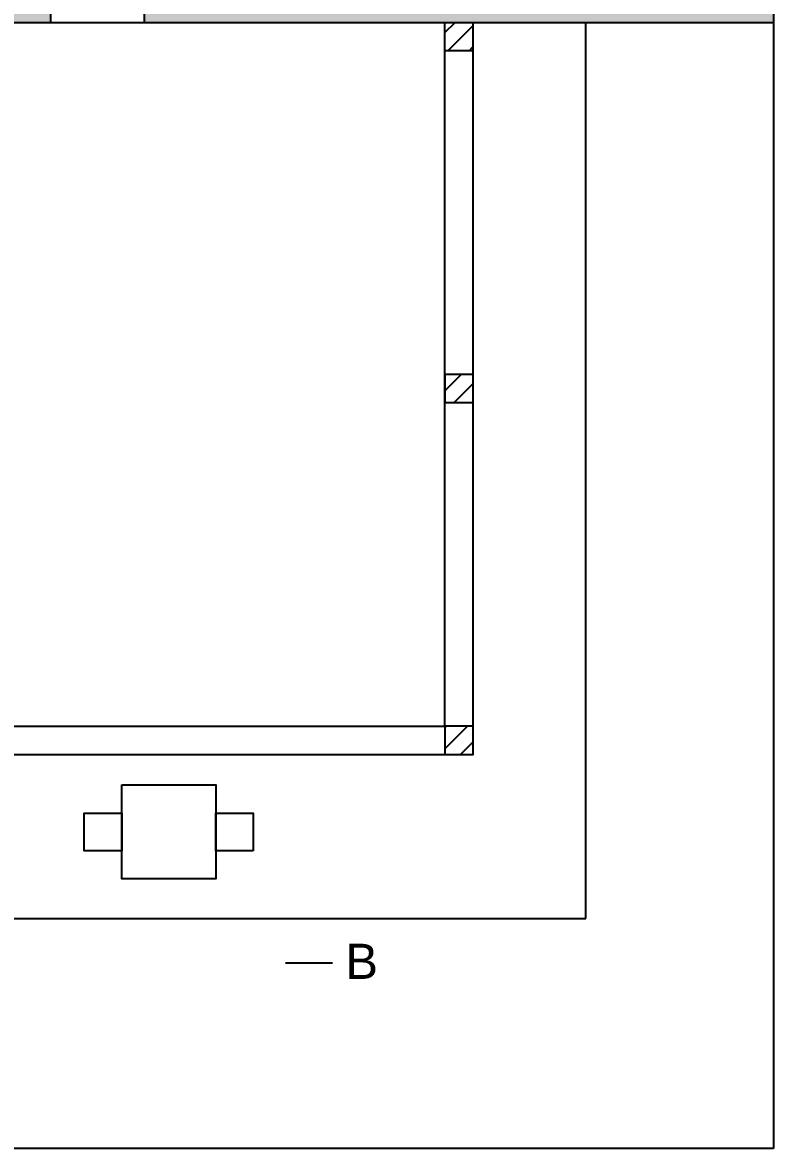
# Model space of a CAD drawing. Header units: centimetres. Extents: x -3096 to 17897, y -3131 to 15798.
# Drawn here: x -1896 to -1096, y 2840 to 4040 of the extents above; entities that cross this region are included whole.
import ezdxf

# ---------------------------------------------------------------- set-up
doc = ezdxf.new("R2010")
doc.units = ezdxf.units.CM
doc.styles.get("Standard").update_dxf_attribs({"font": 'Arial.ttf'})
pattern_1 = [(45, (-5100.13, -478.695), (-11.22532, 11.22532), [])]

msp = doc.modelspace()

# ---------------------------------------------------------------- hatches: boundary and pattern name
at = {"transparency": 33554508}
h = msp.add_hatch(dxfattribs=at)
h.set_pattern_fill('GOST_WOOD', color=256, scale=2.9)
h.set_pattern_definition([(90, (-5100.13, -478.695), (17.4, -1e-15), [29, -5.8]), (90, (-5094.33, -484.495), (17.4, -1e-15), [17.4, -4.35, 8.7, -4.35]), (90, (-5088.53, -493.195), (17.4, -1e-15), [29, -5.8])])
h.paths.add_polyline_path([(-3095.7, 4099.6), (-3095.7, 4039.6), (-2657.8, 4039.6), (-2657.8, 4099.6)])
h.paths.add_polyline_path([(-2657.8, 4099.6), (-2657.8, 4039.6), (-2245.7, 4039.6), (-2195.7, 4039.6), (-2095.7, 4039.6), (-1945.7, 4039.6), (-1865.7, 4039.6), (-1865.7, 4099.6)])
h.paths.add_polyline_path([(-1615.6, 4039.6), (-1615.6, 4099.6), (-1765.7, 4099.6), (-1765.7, 4039.6)])
h.paths.add_polyline_path([(-1095.7, 4039.6), (-1095.7, 4099.6), (-1615.6, 4099.6), (-1615.6, 4039.6)])
h = msp.add_hatch(dxfattribs=at)
h.set_pattern_fill('ANSI31', color=256, scale=5)
h.set_pattern_definition(pattern_1)
h.paths.add_polyline_path([(-1445.7, 4009.6), (-1415.7, 4009.6), (-1415.7, 4039.6), (-1445.7, 4039.6)])
h.paths.add_polyline_path([(-1445.7, 3634.6), (-1415.7, 3634.6), (-1415.7, 3664.6), (-1445.7, 3664.6)])
h = msp.add_hatch(dxfattribs=at)
h.set_pattern_fill('ANSI31', color=256, scale=5)
h.set_pattern_definition(pattern_1)
h.paths.add_polyline_path([(-1415.7, 3289.6), (-1445.7, 3289.6), (-1445.7, 3259.6), (-1415.7, 3259.6)])

# ---------------------------------------------------------------- linework, layer by layer
for p, q in [((-1095.7, 4839.6), (-1095.7, 2839.6)), ((-1865.7, 4039.6), (-1865.7, 4099.6)), ((-1765.7, 4039.6), (-1765.7, 4099.6)), ((-3095.7, 4039.6), (-1095.7, 4039.6)), ((-1445.7, 3289.6), (-1445.7, 4039.6)), ((-1295.7, 3084.6), (-1295.7, 4039.6)), ((-1415.7, 4009.6), (-1445.7, 4009.6)), ((-2095.7, 3289.6), (-1445.7, 3289.6)), ((-2895.7, 3084.6), (-1295.7, 3084.6)), ((-1615.6, 3037.6), (-1565.6, 3037.6)), ((-1095.7, 2839.6), (-3095.7, 2839.6))]:
    msp.add_line(p, q)
for points in [[(-2775.7, 4039.6), (-2775.7, 3259.6), (-1415.7, 3259.6), (-1415.7, 4039.6)], [(-1789.9, 3227), (-1689.9, 3227), (-1689.9, 3127), (-1789.9, 3127), (-1789.9, 3227)], [(-1789.9, 3157), (-1829.9, 3157), (-1829.9, 3197), (-1789.9, 3197), (-1789.9, 3157)], [(-1649.9, 3157), (-1689.9, 3157), (-1689.9, 3197), (-1649.9, 3197), (-1649.9, 3157)]]:
    msp.add_lwpolyline(points)
for points in [[(-1415.7, 3664.6), (-1445.7, 3664.6), (-1445.7, 3634.6), (-1415.7, 3634.6)], [(-1415.7, 3289.6), (-1445.7, 3289.6), (-1445.7, 3259.6), (-1415.7, 3259.6)]]:
    msp.add_lwpolyline(points, close=True)

# ---------------------------------------------------------------- texts
at = {"insert": (-1551.9, 3057.8), "char_height": 37.5, "attachment_point": 1}
msp.add_mtext_dynamic_manual_height_columns('B', width=44.025, gutter_width=12.5, heights=[0], dxfattribs=at)

doc.saveas('drawing.dxf')
